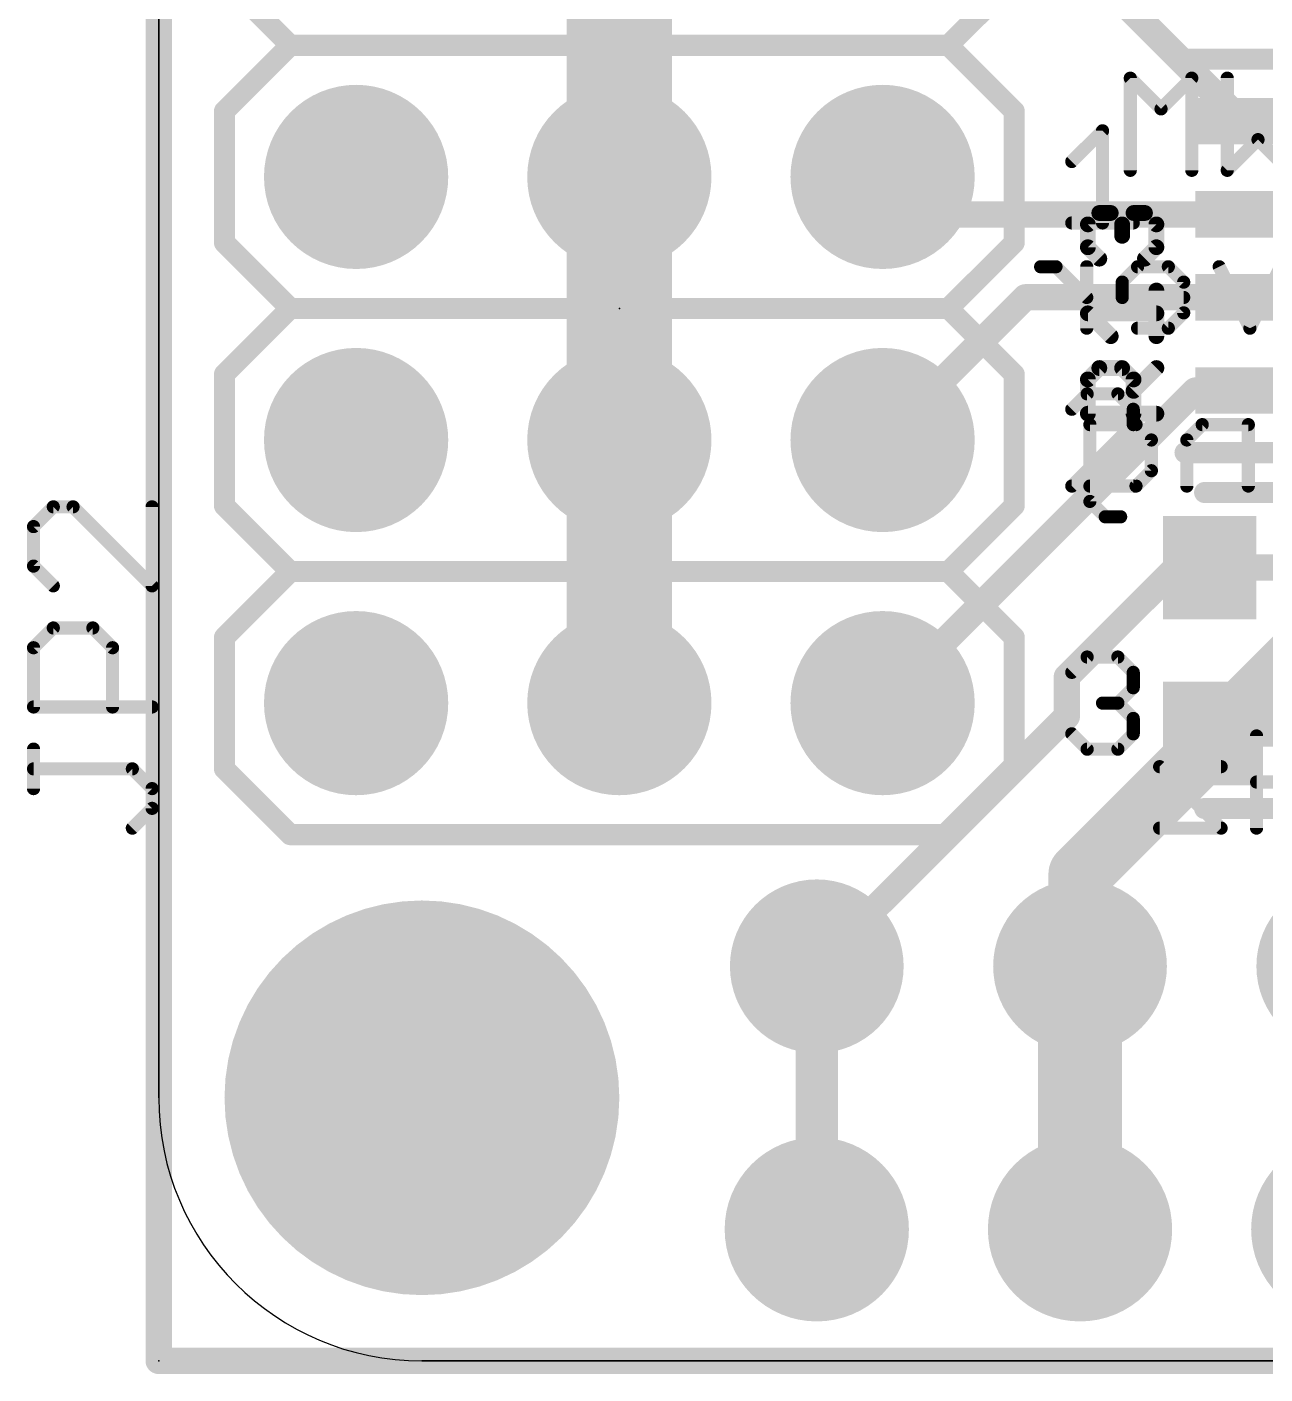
# Model space of a CAD drawing. Extents: x -1.3 to 52.1, y -0.1 to 23.3.
# Drawn here: x -1.27 to 10.68, y -0.13 to 12.88 of the extents above; entities that cross this region are included whole.
import ezdxf

# ---------------------------------------------------------------- set-up
doc = ezdxf.new("R2010")
doc.units = 0
for name, color, linetype in [('1', 12, 'CONTINUOUS'), ('16', 132, 'CONTINUOUS'), ('17', 110, 'CONTINUOUS'), ('20', 53, 'CONTINUOUS'), ('21', 40, 'CONTINUOUS'), ('22', 40, 'CONTINUOUS'), ('23', 53, 'CONTINUOUS'), ('25', 253, 'CONTINUOUS')]:
    doc.layers.add(name, color=color, linetype=linetype)

# ---------------------------------------------------------------- blocks, each defined once
blk = doc.blocks.new('ROUNDP')
at = {"const_width": 0.5}
blk.add_lwpolyline([(0, -0.25, 1), (0, 0.25, 1), (0, -0.25)], format="xyb", dxfattribs=at)
blk = doc.blocks.new('RECT')
blk.add_solid([(-0.5, -0.5), (0.5, -0.5), (-0.5, 0.5), (0.5, 0.5)])

msp = doc.modelspace()

# ---------------------------------------------------------------- linework, layer by layer
at = {"layer": '1'}
for points, const_width in [([(4.445, 13.97), (4.445, 11.43)], 1.016), ([(8.451, 13.97), (10.453, 11.968)], 0.254), ([(4.445, 11.43), (4.445, 8.89)], 1.016), ([(6.985, 11.43), (7.347, 11.068)], 0.254), ([(7.347, 11.068), (10.453, 11.068)], 0.254), ([(6.985, 8.89), (8.363, 10.268)], 0.254), ([(8.363, 10.268), (10.453, 10.268)], 0.254), ([(6.985, 6.35), (10.003, 9.368)], 0.254), ([(10.003, 9.368), (10.453, 9.368)], 0.254), ([(4.445, 8.89), (4.445, 6.35)], 1.016), ([(9.817, 7.658), (8.763, 6.604)], 0.254), ([(10.142, 7.658), (9.817, 7.658)], 0.254), ([(14.242, 7.658), (10.142, 7.658)], 0.254), ([(8.763, 6.604), (8.763, 6.223)], 0.254), ([(8.763, 6.223), (6.35, 3.81)], 0.254), ([(10.142, 6.058), (14.242, 6.058)], 0.254), ([(8.89, 1.27), (8.89, 3.81)], 0.8128), ([(6.35, 3.81), (6.35, 1.27)], 0.4064)]:
    msp.add_lwpolyline(points, dxfattribs=dict(at, const_width=const_width))
for points, const_width in [([(10.4081, 11.9231, 1), (10.4979, 12.0129)], 0.127), ([(4.699, 11.43, 1), (4.191, 11.43)], 0.508), ([(4.191, 11.43, 1), (4.699, 11.43)], 0.508), ([(7.0299, 11.4749, 1), (6.9401, 11.3851)], 0.127), ([(7.347, 11.1315, 1), (7.347, 11.0045)], 0.127), ([(10.453, 11.0045, 1), (10.453, 11.1315)], 0.127), ([(7.3021, 11.0231, 1), (7.3919, 11.1129)], 0.127), ([(8.363, 10.3315, 1), (8.363, 10.2045)], 0.127), ([(8.4079, 10.2231, 1), (8.3181, 10.3129)], 0.127), ([(10.453, 10.2045, 1), (10.453, 10.3315)], 0.127), ([(10.003, 9.4315, 1), (10.003, 9.3045)], 0.127), ([(10.0479, 9.3231, 1), (9.9581, 9.4129)], 0.127), ([(10.453, 9.3045, 1), (10.453, 9.4315)], 0.127), ([(4.699, 8.89, 1), (4.191, 8.89)], 0.508), ([(4.191, 8.89, 1), (4.699, 8.89)], 0.508), ([(6.9401, 8.9349, 1), (7.0299, 8.8451)], 0.127), ([(9.817, 7.7215, 1), (9.817, 7.5945)], 0.127), ([(9.8619, 7.6131, 1), (9.7721, 7.7029)], 0.127), ([(10.142, 7.7215, 1), (10.142, 7.5945)], 0.127), ([(10.142, 7.5945, 1), (10.142, 7.7215)], 0.127), ([(8.8265, 6.604, 1), (8.6995, 6.604)], 0.127), ([(8.7181, 6.6489, 1), (8.8079, 6.5591)], 0.127), ([(4.191, 6.35, 1), (4.699, 6.35)], 0.508), ([(6.9401, 6.3949, 1), (7.0299, 6.3051)], 0.127), ([(8.6995, 6.223, 1), (8.8265, 6.223)], 0.127), ([(8.8079, 6.1781, 1), (8.7181, 6.2679)], 0.127), ([(10.142, 6.1215, 1), (10.142, 5.9945)], 0.127), ([(9.0932, 3.81, 1), (8.6868, 3.81)], 0.4064), ([(6.4516, 3.81, 1), (6.2484, 3.81)], 0.2032), ([(6.3051, 3.8549, 1), (6.3949, 3.7651)], 0.127), ([(8.6868, 1.27, 1), (9.0932, 1.27)], 0.4064), ([(6.2484, 1.27, 1), (6.4516, 1.27)], 0.2032)]:
    msp.add_lwpolyline(points, format="xyb", dxfattribs=dict(at, const_width=const_width))
at = {"layer": '16'}
for points, const_width in [([(0, 0), (0, 22.888)], 0.254), ([(8.89, 4.699), (16.637, 12.446)], 0.6096), ([(8.89, 3.81), (8.89, 4.699)], 0.6096), ([(50.967, 0), (0, 0)], 0.254)]:
    msp.add_lwpolyline(points, dxfattribs=dict(at, const_width=const_width))
for points, const_width in [([(8.7822, 4.8068, 1), (8.9978, 4.5912)], 0.3048), ([(9.0424, 4.699, 1), (8.7376, 4.699)], 0.3048), ([(8.7376, 3.81, 1), (9.0424, 3.81)], 0.3048), ([(0, 0.0635, 1), (0, -0.0635)], 0.127), ([(-0.0635, 0, 1), (0.0635, 0)], 0.127)]:
    msp.add_lwpolyline(points, format="xyb", dxfattribs=dict(at, const_width=const_width))
at = {"layer": '20'}
for p, q in [((0, 2.54), (0, 20.32)), ((0, 20.32), (0, 2.54)), ((48.26, 0), (2.54, 0)), ((2.54, 0), (48.26, 0))]:
    msp.add_line(p, q, dxfattribs=at)
msp.add_arc((2.54, 2.54), 2.54, 180, 270, dxfattribs=at)
msp.add_arc((2.54, 2.54), 2.54, 180, 270, dxfattribs=at)
at = {"layer": '21'}
for points, const_width in [([(1.27, 12.7), (0.635, 13.335)], 0.2032), ([(7.62, 12.7), (8.255, 13.335)], 0.2032), ([(0.635, 12.065), (1.27, 12.7)], 0.2032), ([(1.27, 12.7), (7.62, 12.7)], 0.2032), ([(8.255, 12.065), (7.62, 12.7)], 0.2032), ([(9.903, 12.568), (12.703, 12.568)], 0.2032), ([(0.635, 10.795), (0.635, 12.065)], 0.2032), ([(8.255, 10.795), (8.255, 12.065)], 0.2032), ([(8.8105, 11.5787), (9.1071, 11.8753)], 0.127), ([(9.1071, 11.8753), (9.1071, 10.9855)], 0.127), ([(8.8105, 10.9855), (9.4037, 10.9855)], 0.127), ([(1.27, 10.16), (0.635, 10.795)], 0.2032), ([(7.62, 10.16), (8.255, 10.795)], 0.2032), ([(0.635, 9.525), (1.27, 10.16)], 0.2032), ([(1.27, 10.16), (7.62, 10.16)], 0.2032), ([(8.255, 9.525), (7.62, 10.16)], 0.2032), ([(0.635, 8.255), (0.635, 9.525)], 0.2032), ([(8.255, 8.255), (8.255, 9.525)], 0.2032), ([(8.9588, 9.3353), (8.8105, 9.187)], 0.127), ([(9.2554, 9.3353), (8.9588, 9.3353)], 0.127), ([(9.4037, 9.187), (9.2554, 9.3353)], 0.127), ([(9.4037, 9.0387), (9.4037, 9.187)], 0.127), ([(8.8105, 8.4455), (9.4037, 9.0387)], 0.127), ([(12.703, 8.768), (9.903, 8.768)], 0.2032), ([(9.4037, 8.4455), (8.8105, 8.4455)], 0.127), ([(10.092, 8.3834), (14.292, 8.3834)], 0.2032), ([(1.27, 7.62), (0.635, 8.255)], 0.2032), ([(7.62, 7.62), (8.255, 8.255)], 0.2032), ([(0.635, 6.985), (1.27, 7.62)], 0.2032), ([(1.27, 7.62), (7.62, 7.62)], 0.2032), ([(8.255, 6.985), (7.62, 7.62)], 0.2032), ([(0.635, 5.715), (0.635, 6.985)], 0.2032), ([(8.255, 5.715), (8.255, 6.985)], 0.2032), ([(8.8105, 6.647), (8.9588, 6.7953)], 0.127), ([(8.9588, 6.7953), (9.2554, 6.7953)], 0.127), ([(9.2554, 6.7953), (9.4037, 6.647)], 0.127), ([(9.4037, 6.647), (9.4037, 6.4987)], 0.127), ([(9.4037, 6.4987), (9.2554, 6.3504)], 0.127), ([(9.2554, 6.3504), (9.1071, 6.3504)], 0.127), ([(9.2554, 6.3504), (9.4037, 6.2021)], 0.127), ([(9.4037, 6.2021), (9.4037, 6.0538)], 0.127), ([(8.9588, 5.9055), (8.8105, 6.0538)], 0.127), ([(9.4037, 6.0538), (9.2554, 5.9055)], 0.127), ([(9.2554, 5.9055), (8.9588, 5.9055)], 0.127), ([(1.27, 5.08), (0.635, 5.715)], 0.2032), ([(7.62, 5.08), (8.255, 5.715)], 0.2032), ([(14.292, 5.3326), (10.092, 5.3326)], 0.2032), ([(7.62, 5.08), (1.27, 5.08)], 0.2032)]:
    msp.add_lwpolyline(points, dxfattribs=dict(at, const_width=const_width))
for points, const_width in [([(1.27, 12.7508, 1), (1.27, 12.6492)], 0.1016), ([(1.3059, 12.6641, 1), (1.2341, 12.7359)], 0.1016), ([(1.2341, 12.6641, 1), (1.3059, 12.7359)], 0.1016), ([(7.6559, 12.7359, 1), (7.5841, 12.6641)], 0.1016), ([(7.5841, 12.7359, 1), (7.6559, 12.6641)], 0.1016), ([(7.62, 12.6492, 1), (7.62, 12.7508)], 0.1016), ([(9.903, 12.6188, 1), (9.903, 12.5172)], 0.1016), ([(0.6858, 12.065, 1), (0.5842, 12.065)], 0.1016), ([(0.5991, 12.1009, 1), (0.6709, 12.0291)], 0.1016), ([(8.3058, 12.065, 1), (8.2042, 12.065)], 0.1016), ([(8.2191, 12.0291, 1), (8.2909, 12.1009)], 0.1016), ([(9.1388, 11.8753, 1), (9.0753, 11.8753)], 0.0635), ([(9.1295, 11.8528, 1), (9.0846, 11.8977)], 0.0635), ([(8.788, 11.6011, 1), (8.833, 11.5562)], 0.0635), ([(8.8105, 11.0173, 1), (8.8105, 10.9537)], 0.0635), ([(9.0753, 10.9855, 1), (9.1388, 10.9855)], 0.0635), ([(9.4037, 10.9537, 1), (9.4037, 11.0173)], 0.0635), ([(0.6709, 10.8309, 1), (0.5991, 10.7591)], 0.1016), ([(0.5842, 10.795, 1), (0.6858, 10.795)], 0.1016), ([(8.2042, 10.795, 1), (8.3058, 10.795)], 0.1016), ([(8.2909, 10.7591, 1), (8.2191, 10.8309)], 0.1016), ([(1.27, 10.2108, 1), (1.27, 10.1092)], 0.1016), ([(1.3059, 10.1241, 1), (1.2341, 10.1959)], 0.1016), ([(1.2341, 10.1241, 1), (1.3059, 10.1959)], 0.1016), ([(7.6559, 10.1959, 1), (7.5841, 10.1241)], 0.1016), ([(7.5841, 10.1959, 1), (7.6559, 10.1241)], 0.1016), ([(7.62, 10.1092, 1), (7.62, 10.2108)], 0.1016), ([(0.6858, 9.525, 1), (0.5842, 9.525)], 0.1016), ([(8.3058, 9.525, 1), (8.2042, 9.525)], 0.1016), ([(0.5991, 9.5609, 1), (0.6709, 9.4891)], 0.1016), ([(8.2191, 9.4891, 1), (8.2909, 9.5609)], 0.1016), ([(8.9588, 9.367, 1), (8.9588, 9.3035)], 0.0635), ([(8.9812, 9.3128, 1), (8.9363, 9.3577)], 0.0635), ([(9.2778, 9.3577, 1), (9.2329, 9.3128)], 0.0635), ([(9.2554, 9.3035, 1), (9.2554, 9.367)], 0.0635), ([(8.788, 9.2094, 1), (8.833, 9.1645)], 0.0635), ([(9.4354, 9.187, 1), (9.3719, 9.187)], 0.0635), ([(9.3812, 9.1645, 1), (9.4261, 9.2094)], 0.0635), ([(9.3719, 9.0387, 1), (9.4354, 9.0387)], 0.0635), ([(9.4261, 9.0162, 1), (9.3812, 9.0611)], 0.0635), ([(9.903, 8.8188, 1), (9.903, 8.7172)], 0.1016), ([(8.788, 8.468, 1), (8.833, 8.423)], 0.0635), ([(8.8105, 8.4773, 1), (8.8105, 8.4138)], 0.0635), ([(9.4037, 8.4138, 1), (9.4037, 8.4773)], 0.0635), ([(10.092, 8.4342, 1), (10.092, 8.3326)], 0.1016), ([(0.6709, 8.2909, 1), (0.5991, 8.2191)], 0.1016), ([(8.2909, 8.2191, 1), (8.2191, 8.2909)], 0.1016), ([(0.5842, 8.255, 1), (0.6858, 8.255)], 0.1016), ([(8.2042, 8.255, 1), (8.3058, 8.255)], 0.1016), ([(1.27, 7.6708, 1), (1.27, 7.5692)], 0.1016), ([(1.3059, 7.5841, 1), (1.2341, 7.6559)], 0.1016), ([(1.2341, 7.5841, 1), (1.3059, 7.6559)], 0.1016), ([(7.6559, 7.6559, 1), (7.5841, 7.5841)], 0.1016), ([(7.5841, 7.6559, 1), (7.6559, 7.5841)], 0.1016), ([(7.62, 7.5692, 1), (7.62, 7.6708)], 0.1016), ([(0.6858, 6.985, 1), (0.5842, 6.985)], 0.1016), ([(0.5991, 7.0209, 1), (0.6709, 6.9491)], 0.1016), ([(8.3058, 6.985, 1), (8.2042, 6.985)], 0.1016), ([(8.2191, 6.9491, 1), (8.2909, 7.0209)], 0.1016), ([(8.9588, 6.827, 1), (8.9588, 6.7635)], 0.0635), ([(8.9812, 6.7728, 1), (8.9363, 6.8177)], 0.0635), ([(9.2778, 6.8177, 1), (9.2329, 6.7728)], 0.0635), ([(9.2554, 6.7635, 1), (9.2554, 6.827)], 0.0635), ([(8.788, 6.6694, 1), (8.833, 6.6245)], 0.0635), ([(9.4354, 6.647, 1), (9.3719, 6.647)], 0.0635), ([(9.3812, 6.6245, 1), (9.4261, 6.6694)], 0.0635), ([(9.3719, 6.4987, 1), (9.4354, 6.4987)], 0.0635), ([(9.4261, 6.4762, 1), (9.3812, 6.5211)], 0.0635), ([(9.1071, 6.3821, 1), (9.1071, 6.3186)], 0.0635), ([(9.2778, 6.3728, 1), (9.2329, 6.3279)], 0.0635), ([(9.2329, 6.3728, 1), (9.2778, 6.3279)], 0.0635), ([(9.2554, 6.3186, 1), (9.2554, 6.3821)], 0.0635), ([(9.4354, 6.2021, 1), (9.3719, 6.2021)], 0.0635), ([(9.3812, 6.1796, 1), (9.4261, 6.2245)], 0.0635), ([(8.833, 6.0762, 1), (8.788, 6.0313)], 0.0635), ([(9.4261, 6.0313, 1), (9.3812, 6.0762)], 0.0635), ([(9.3719, 6.0538, 1), (9.4354, 6.0538)], 0.0635), ([(8.9588, 5.9372, 1), (8.9588, 5.8738)], 0.0635), ([(8.9363, 5.883, 1), (8.9812, 5.928)], 0.0635), ([(9.2329, 5.928, 1), (9.2778, 5.883)], 0.0635), ([(9.2554, 5.8738, 1), (9.2554, 5.9372)], 0.0635), ([(0.6709, 5.7509, 1), (0.5991, 5.6791)], 0.1016), ([(0.5842, 5.715, 1), (0.6858, 5.715)], 0.1016), ([(8.2042, 5.715, 1), (8.3058, 5.715)], 0.1016), ([(8.2909, 5.6791, 1), (8.2191, 5.7509)], 0.1016), ([(10.092, 5.3834, 1), (10.092, 5.2818)], 0.1016), ([(1.27, 5.1308, 1), (1.27, 5.0292)], 0.1016), ([(1.2341, 5.0441, 1), (1.3059, 5.1159)], 0.1016), ([(7.5841, 5.1159, 1), (7.6559, 5.0441)], 0.1016), ([(7.62, 5.0292, 1), (7.62, 5.1308)], 0.1016)]:
    msp.add_lwpolyline(points, format="xyb", dxfattribs=dict(at, const_width=const_width))
at = {"layer": '22', "const_width": 0.0635}
for points in [[(9.4068, 12.3833, 1), (9.3433, 12.3833)], [(9.3975, 12.4057, 1), (9.3526, 12.3608)], [(10, 12.3833, 1), (9.9365, 12.3833)], [(9.9907, 12.3608, 1), (9.9458, 12.4057)], [(10.3424, 12.3833, 1), (10.2789, 12.3833)], [(9.6492, 12.1091, 1), (9.6941, 12.0642)], [(9.6492, 12.0642, 1), (9.6941, 12.1091)], [(10.6297, 11.8125, 1), (10.5848, 11.7676)], [(10.6297, 11.7676, 1), (10.5848, 11.8125)], [(9.3433, 11.4935, 1), (9.4068, 11.4935)], [(9.9365, 11.4935, 1), (10, 11.4935)], [(10.2882, 11.516, 1), (10.3331, 11.471)], [(10.2789, 11.4935, 1), (10.3424, 11.4935)], [(8.5099, 10.5944, 1), (8.5099, 10.5309)], [(8.6807, 10.5851, 1), (8.6358, 10.5402)], [(8.6582, 10.5309, 1), (8.6582, 10.5944)], [(8.9865, 10.5627, 1), (8.923, 10.5627)], [(9.4454, 10.5944, 1), (9.4454, 10.5309)], [(9.4679, 10.5402, 1), (9.423, 10.5851)], [(9.7645, 10.5851, 1), (9.7196, 10.5402)], [(9.742, 10.5309, 1), (9.742, 10.5944)], [(10.2611, 10.5769, 1), (10.2043, 10.5485)], [(9.3289, 10.4144, 1), (9.2654, 10.4144)], [(9.2747, 10.4368, 1), (9.3196, 10.3919)], [(9.9221, 10.4144, 1), (9.8586, 10.4144)], [(9.8679, 10.3919, 1), (9.9128, 10.4368)], [(8.9323, 10.2436, 1), (8.9772, 10.2885)], [(9.2971, 10.2978, 1), (9.2971, 10.2343)], [(9.2654, 10.2661, 1), (9.3289, 10.2661)], [(9.8903, 10.2343, 1), (9.8903, 10.2978)], [(9.8586, 10.1178, 1), (9.9221, 10.1178)], [(9.9128, 10.0953, 1), (9.8679, 10.1402)], [(9.4454, 10.0013, 1), (9.4454, 9.9377)], [(9.7196, 9.992, 1), (9.7645, 9.947)], [(9.742, 9.9377, 1), (9.742, 10.0013)], [(10.5008, 9.9837, 1), (10.5576, 9.9553)], [(10.5008, 9.9553, 1), (10.5576, 9.9837)], [(8.923, 9.9695, 1), (8.9865, 9.9695)], [(9.0171, 9.0387, 1), (8.9535, 9.0387)], [(8.9853, 9.0704, 1), (8.9853, 9.0069)], [(9.4526, 9.0611, 1), (9.4077, 9.0162)], [(9.4302, 9.0069, 1), (9.4302, 9.0704)], [(10.0691, 9.0704, 1), (10.0691, 9.0069)], [(10.0916, 9.0162, 1), (10.0467, 9.0611)], [(10.5457, 9.0387, 1), (10.4822, 9.0387)], [(10.514, 9.0069, 1), (10.514, 9.0704)], [(9.6102, 8.8904, 1), (9.5467, 8.8904)], [(9.556, 8.8679, 1), (9.6009, 8.9128)], [(9.9526, 8.8904, 1), (9.8891, 8.8904)], [(9.8984, 8.9128, 1), (9.9433, 8.8679)], [(9.5467, 8.5938, 1), (9.6102, 8.5938)], [(9.6009, 8.5713, 1), (9.556, 8.6162)], [(8.9853, 8.4773, 1), (8.9853, 8.4138)], [(9.4077, 8.468, 1), (9.4526, 8.423)], [(9.4302, 8.4138, 1), (9.4302, 8.4773)], [(9.8891, 8.4455, 1), (9.9526, 8.4455)], [(10.4822, 8.4455, 1), (10.5457, 8.4455)], [(8.9535, 8.2972, 1), (9.0171, 8.2972)], [(9.0078, 8.3197, 1), (8.9628, 8.2748)], [(9.1336, 8.1807, 1), (9.1336, 8.1172)], [(9.1111, 8.1265, 1), (9.156, 8.1714)], [(9.2819, 8.1172, 1), (9.2819, 8.1807)], [(10.6253, 6.0333, 1), (10.5618, 6.0333)], [(9.658, 5.7684, 1), (9.658, 5.7049)], [(9.6805, 5.7591, 1), (9.6356, 5.7142)], [(10.2512, 5.7049, 1), (10.2512, 5.7684)], [(10.5935, 5.6201, 1), (10.5935, 5.5566)], [(9.658, 5.1753, 1), (9.658, 5.1118)], [(10.2512, 5.1118, 1), (10.2512, 5.1753)], [(10.2287, 5.121, 1), (10.2736, 5.166)], [(10.5618, 5.1435, 1), (10.6253, 5.1435)]]:
    msp.add_lwpolyline(points, format="xyb", dxfattribs=at)
at = {"layer": '22', "const_width": 0.127}
for points in [[(9.6717, 12.0867), (9.3751, 12.3833)], [(9.3751, 12.3833), (9.3751, 11.4935)], [(9.9683, 12.3833), (9.6717, 12.0867)], [(9.9683, 11.4935), (9.9683, 12.3833)], [(10.3106, 11.4935), (10.3106, 12.3833)], [(10.6072, 11.7901), (10.3106, 11.4935)], [(10.9038, 11.4935), (10.6072, 11.7901)], [(8.6582, 10.5627), (8.5099, 10.5627)], [(8.9548, 10.2661), (8.6582, 10.5627)], [(8.9548, 9.9695), (8.9548, 10.5627)], [(9.4454, 10.5627), (9.2971, 10.4144)], [(9.742, 10.5627), (9.4454, 10.5627)], [(9.8903, 10.4144), (9.742, 10.5627)], [(10.5292, 9.9695), (10.2327, 10.5627)], [(10.8258, 10.5627), (10.5292, 9.9695)], [(9.2971, 10.4144), (9.2971, 10.2661)], [(9.8903, 10.1178), (9.8903, 10.4144)], [(9.2971, 10.2661), (9.8903, 10.2661)], [(9.742, 9.9695), (9.8903, 10.1178)], [(9.4454, 9.9695), (9.742, 9.9695)], [(8.9853, 8.2972), (8.9853, 9.0387)], [(8.9853, 9.0387), (9.4302, 9.0387)], [(9.4302, 9.0387), (9.5785, 8.8904)], [(10.0691, 9.0387), (9.9208, 8.8904)], [(10.514, 9.0387), (10.0691, 9.0387)], [(10.514, 8.4455), (10.514, 9.0387)], [(9.5785, 8.8904), (9.5785, 8.5938)], [(9.9208, 8.8904), (9.9208, 8.4455)], [(9.5785, 8.5938), (9.4302, 8.4455)], [(9.4302, 8.4455), (8.9853, 8.4455)], [(9.1336, 8.1489), (8.9853, 8.2972)], [(9.2819, 8.1489), (9.1336, 8.1489)], [(10.5935, 6.0333), (10.5935, 5.1435)], [(10.2512, 5.7367), (9.658, 5.7367)], [(9.658, 5.7367), (10.2512, 5.1435)], [(11.1867, 5.5884), (10.5935, 5.5884)], [(10.2512, 5.1435), (9.658, 5.1435)]]:
    msp.add_lwpolyline(points, dxfattribs=at)
at = {"layer": '23'}
for p in [(4.445, 10.16), (0, 0)]:
    msp.add_point(p, dxfattribs=at)
at = {"layer": '25'}
for points, const_width in [([(8.9658, 10.9715), (9.076, 11.0817)], 0.1524), ([(9.076, 11.0817), (9.1862, 11.0817)], 0.1524), ([(9.1862, 11.0817), (9.2963, 10.9715)], 0.1524), ([(9.2963, 10.9715), (9.4065, 11.0817)], 0.1524), ([(9.4065, 11.0817), (9.5166, 11.0817)], 0.1524), ([(9.5166, 11.0817), (9.6268, 10.9715)], 0.1524), ([(8.9658, 10.7512), (8.9658, 10.9715)], 0.1524), ([(9.2963, 10.9715), (9.2963, 10.8613)], 0.1524), ([(9.6268, 10.9715), (9.6268, 10.7512)], 0.1524), ([(9.076, 10.641), (8.9658, 10.7512)], 0.1524), ([(9.6268, 10.7512), (9.5166, 10.641)], 0.1524), ([(9.6268, 9.8926), (9.6268, 10.3333)], 0.1524), ([(9.1862, 9.8926), (8.9658, 10.1129)], 0.1524), ([(8.9658, 10.1129), (9.6268, 10.1129)], 0.1524), ([(8.9658, 9.4747), (9.076, 9.5848)], 0.1524), ([(9.076, 9.5848), (9.2963, 9.5848)], 0.1524), ([(9.2963, 9.5848), (9.4065, 9.4747)], 0.1524), ([(9.4065, 9.3645), (9.6268, 9.5848)], 0.1524), ([(8.9658, 9.1442), (8.9658, 9.4747)], 0.1524), ([(9.4065, 9.4747), (9.4065, 9.1442)], 0.1524), ([(9.6268, 9.1442), (8.9658, 9.1442)], 0.1524), ([(-1.0168, 8.2449), (-1.2075, 8.0543)], 0.127), ([(-0.8262, 8.2449), (-1.0168, 8.2449)], 0.127), ([(-0.0635, 7.4823), (-0.8262, 8.2449)], 0.127), ([(-0.0635, 8.2449), (-0.0635, 7.4823)], 0.127), ([(-1.2075, 8.0543), (-1.2075, 7.673)], 0.127), ([(-1.2075, 7.673), (-1.0168, 7.4823)], 0.127), ([(-1.2075, 6.8849), (-1.0168, 7.0755)], 0.127), ([(-1.0168, 7.0755), (-0.6355, 7.0755)], 0.127), ([(-0.6355, 7.0755), (-0.4448, 6.8849)], 0.127), ([(-1.2075, 6.3129), (-1.2075, 6.8849)], 0.127), ([(-0.4448, 6.8849), (-0.4448, 6.3129)], 0.127), ([(-0.0635, 6.3129), (-1.2075, 6.3129)], 0.127), ([(-1.2075, 5.5248), (-1.2075, 5.9062)], 0.127), ([(-0.2542, 5.7155), (-1.2075, 5.7155)], 0.127), ([(-0.0635, 5.5248), (-0.2542, 5.7155)], 0.127), ([(-0.0635, 5.3342), (-0.0635, 5.5248)], 0.127), ([(-0.2542, 5.1435), (-0.0635, 5.3342)], 0.127)]:
    msp.add_lwpolyline(points, dxfattribs=dict(at, const_width=const_width))
for points, const_width in [([(9.076, 11.1198, 1), (9.076, 11.0436)], 0.0762), ([(9.1029, 11.0547, 1), (9.0491, 11.1086)], 0.0762), ([(9.2131, 11.1086, 1), (9.1592, 11.0547)], 0.0762), ([(9.1862, 11.0436, 1), (9.1862, 11.1198)], 0.0762), ([(9.4065, 11.1198, 1), (9.4065, 11.0436)], 0.0762), ([(9.4334, 11.0547, 1), (9.3795, 11.1086)], 0.0762), ([(9.5436, 11.1086, 1), (9.4897, 11.0547)], 0.0762), ([(9.5166, 11.0436, 1), (9.5166, 11.1198)], 0.0762), ([(9.0039, 10.9715, 1), (8.9277, 10.9715)], 0.0762), ([(8.9389, 10.9985, 1), (8.9928, 10.9446)], 0.0762), ([(9.3344, 10.9715, 1), (9.2582, 10.9715)], 0.0762), ([(9.2694, 10.9985, 1), (9.3233, 10.9446)], 0.0762), ([(9.2694, 10.9446, 1), (9.3233, 10.9985)], 0.0762), ([(9.6649, 10.9715, 1), (9.5887, 10.9715)], 0.0762), ([(9.5999, 10.9446, 1), (9.6537, 10.9985)], 0.0762), ([(8.9928, 10.7781, 1), (8.9389, 10.7242)], 0.0762), ([(9.2582, 10.8613, 1), (9.3344, 10.8613)], 0.0762), ([(9.6537, 10.7242, 1), (9.5999, 10.7781)], 0.0762), ([(8.9277, 10.7512, 1), (9.0039, 10.7512)], 0.0762), ([(9.0491, 10.6141, 1), (9.1029, 10.668)], 0.0762), ([(9.4897, 10.668, 1), (9.5436, 10.6141)], 0.0762), ([(9.5887, 10.7512, 1), (9.6649, 10.7512)], 0.0762), ([(9.6649, 10.3333, 1), (9.5887, 10.3333)], 0.0762), ([(8.9928, 10.1399, 1), (8.9389, 10.086)], 0.0762), ([(8.9658, 10.151, 1), (8.9658, 10.0748)], 0.0762), ([(9.6268, 10.0748, 1), (9.6268, 10.151)], 0.0762), ([(9.1592, 9.8657, 1), (9.2131, 9.9196)], 0.0762), ([(9.5887, 9.8926, 1), (9.6649, 9.8926)], 0.0762), ([(9.076, 9.6229, 1), (9.076, 9.5467)], 0.0762), ([(9.1029, 9.5579, 1), (9.0491, 9.6118)], 0.0762), ([(9.3233, 9.6118, 1), (9.2694, 9.5579)], 0.0762), ([(9.2963, 9.5467, 1), (9.2963, 9.6229)], 0.0762), ([(9.6537, 9.5579, 1), (9.5999, 9.6118)], 0.0762), ([(9.0039, 9.4747, 1), (8.9277, 9.4747)], 0.0762), ([(8.9389, 9.5016, 1), (8.9928, 9.4477)], 0.0762), ([(9.4446, 9.4747, 1), (9.3684, 9.4747)], 0.0762), ([(9.3795, 9.4477, 1), (9.4334, 9.5016)], 0.0762), ([(9.3795, 9.3915, 1), (9.4334, 9.3376)], 0.0762), ([(8.9658, 9.1823, 1), (8.9658, 9.1061)], 0.0762), ([(8.9277, 9.1442, 1), (9.0039, 9.1442)], 0.0762), ([(9.3684, 9.1442, 1), (9.4446, 9.1442)], 0.0762), ([(9.6268, 9.1061, 1), (9.6268, 9.1823)], 0.0762), ([(-1.0168, 8.2767, 1), (-1.0168, 8.2132)], 0.0635), ([(-0.9944, 8.2225, 1), (-1.0393, 8.2674)], 0.0635), ([(-0.8037, 8.2674, 1), (-0.8486, 8.2225)], 0.0635), ([(-0.8262, 8.2132, 1), (-0.8262, 8.2767)], 0.0635), ([(-0.0318, 8.2449, 1), (-0.0953, 8.2449)], 0.0635), ([(-1.1757, 8.0543, 1), (-1.2392, 8.0543)], 0.0635), ([(-1.2299, 8.0767, 1), (-1.185, 8.0318)], 0.0635), ([(-1.2392, 7.673, 1), (-1.1757, 7.673)], 0.0635), ([(-1.185, 7.6954, 1), (-1.2299, 7.6505)], 0.0635), ([(-1.0393, 7.4598, 1), (-0.9944, 7.5047)], 0.0635), ([(-0.0953, 7.4823, 1), (-0.0318, 7.4823)], 0.0635), ([(-0.086, 7.4598, 1), (-0.041, 7.5047)], 0.0635), ([(-1.0168, 7.1073, 1), (-1.0168, 7.0438)], 0.0635), ([(-0.9944, 7.0531, 1), (-1.0393, 7.098)], 0.0635), ([(-0.613, 7.098, 1), (-0.6579, 7.0531)], 0.0635), ([(-0.6355, 7.0438, 1), (-0.6355, 7.1073)], 0.0635), ([(-1.1757, 6.8849, 1), (-1.2392, 6.8849)], 0.0635), ([(-1.2299, 6.9073, 1), (-1.185, 6.8624)], 0.0635), ([(-0.4131, 6.8849, 1), (-0.4766, 6.8849)], 0.0635), ([(-0.4673, 6.8624, 1), (-0.4224, 6.9073)], 0.0635), ([(-1.2075, 6.3446, 1), (-1.2075, 6.2811)], 0.0635), ([(-0.0635, 6.2811, 1), (-0.0635, 6.3446)], 0.0635), ([(-1.2392, 6.3129, 1), (-1.1757, 6.3129)], 0.0635), ([(-0.4766, 6.3129, 1), (-0.4131, 6.3129)], 0.0635), ([(-1.1757, 5.9062, 1), (-1.2392, 5.9062)], 0.0635), ([(-1.2075, 5.7472, 1), (-1.2075, 5.6837)], 0.0635), ([(-0.2317, 5.7379, 1), (-0.2766, 5.693)], 0.0635), ([(-0.2542, 5.6837, 1), (-0.2542, 5.7472)], 0.0635), ([(-1.2392, 5.5248, 1), (-1.1757, 5.5248)], 0.0635), ([(-0.0318, 5.5248, 1), (-0.0953, 5.5248)], 0.0635), ([(-0.086, 5.5024, 1), (-0.041, 5.5473)], 0.0635), ([(-0.0953, 5.3342, 1), (-0.0318, 5.3342)], 0.0635), ([(-0.041, 5.3117, 1), (-0.086, 5.3566)], 0.0635), ([(-0.2766, 5.166, 1), (-0.2317, 5.121)], 0.0635)]:
    msp.add_lwpolyline(points, format="xyb", dxfattribs=dict(at, const_width=const_width))

# ---------------------------------------------------------------- block references
at = {"layer": '1', "xscale": 0.45, "yscale": 0.9, "rotation": 90}
for p in [(10.453, 11.968), (10.453, 11.068), (10.453, 10.268), (10.453, 9.368)]:
    msp.add_blockref('RECT', p, dxfattribs=at)
at = {"layer": '1', "xscale": 0.9, "rotation": 180}
for p in [(10.142, 7.658), (10.142, 6.058)]:
    msp.add_blockref('RECT', p, dxfattribs=at)
at = {"layer": '17'}
for p, xscale, yscale, rotation in [((1.905, 11.43), 1.778, 1.778, 90), ((1.905, 11.43), 1.778, 1.778, 90), ((4.445, 11.43), 1.778, 1.778, 90), ((4.445, 11.43), 1.778, 1.778, 90), ((6.985, 11.43), 1.778, 1.778, 90), ((6.985, 11.43), 1.778, 1.778, 90), ((1.905, 8.89), 1.778, 1.778, 90), ((1.905, 8.89), 1.778, 1.778, 90), ((4.445, 8.89), 1.778, 1.778, 90), ((4.445, 8.89), 1.778, 1.778, 90), ((6.985, 8.89), 1.778, 1.778, 90), ((6.985, 8.89), 1.778, 1.778, 90), ((1.905, 6.35), 1.778, 1.778, 90), ((1.905, 6.35), 1.778, 1.778, 90), ((4.445, 6.35), 1.778, 1.778, 90), ((4.445, 6.35), 1.778, 1.778, 90), ((6.985, 6.35), 1.778, 1.778, 90), ((6.985, 6.35), 1.778, 1.778, 90), ((6.35, 3.81), 1.6764, 1.6764, 270), ((6.35, 3.81), 1.6764, 1.6764, 270), ((8.89, 3.81), 1.6764, 1.6764, 270), ((8.89, 3.81), 1.6764, 1.6764, 270), ((11.43, 3.81), 1.6764, 1.6764, 270), ((11.43, 3.81), 1.6764, 1.6764, 270)]:
    msp.add_blockref('ROUNDP', p, dxfattribs=dict(at, xscale=xscale, yscale=yscale, rotation=rotation))
for p, xscale, yscale in [((2.54, 2.54), 3.81, 3.81), ((2.54, 2.54), 3.81, 3.81), ((6.35, 1.27), 1.778, 1.778), ((6.35, 1.27), 1.778, 1.778), ((8.89, 1.27), 1.778, 1.778), ((8.89, 1.27), 1.778, 1.778), ((11.43, 1.27), 1.778, 1.778), ((11.43, 1.27), 1.778, 1.778)]:
    msp.add_blockref('ROUNDP', p, dxfattribs=dict(at, xscale=xscale, yscale=yscale))

doc.saveas('drawing.dxf')
